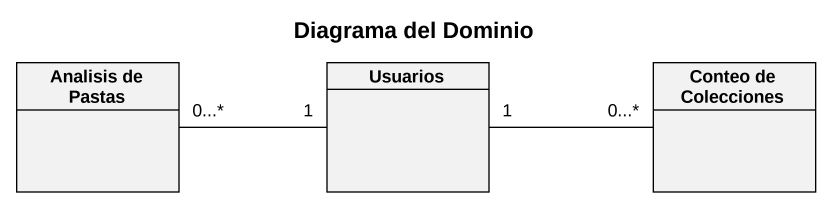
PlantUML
@startuml
title Diagrama del Dominio
hide circle
hide empty members
class "Analisis de Pastas" as Analisis_de_Pastas
class Usuarios
class "Conteo de Colecciones" as Conteo_de_Colecciones
Analisis_de_Pastas "0...*" -right- "1" Usuarios
Usuarios "1" -right- "0...*" Conteo_de_Colecciones
@enduml
